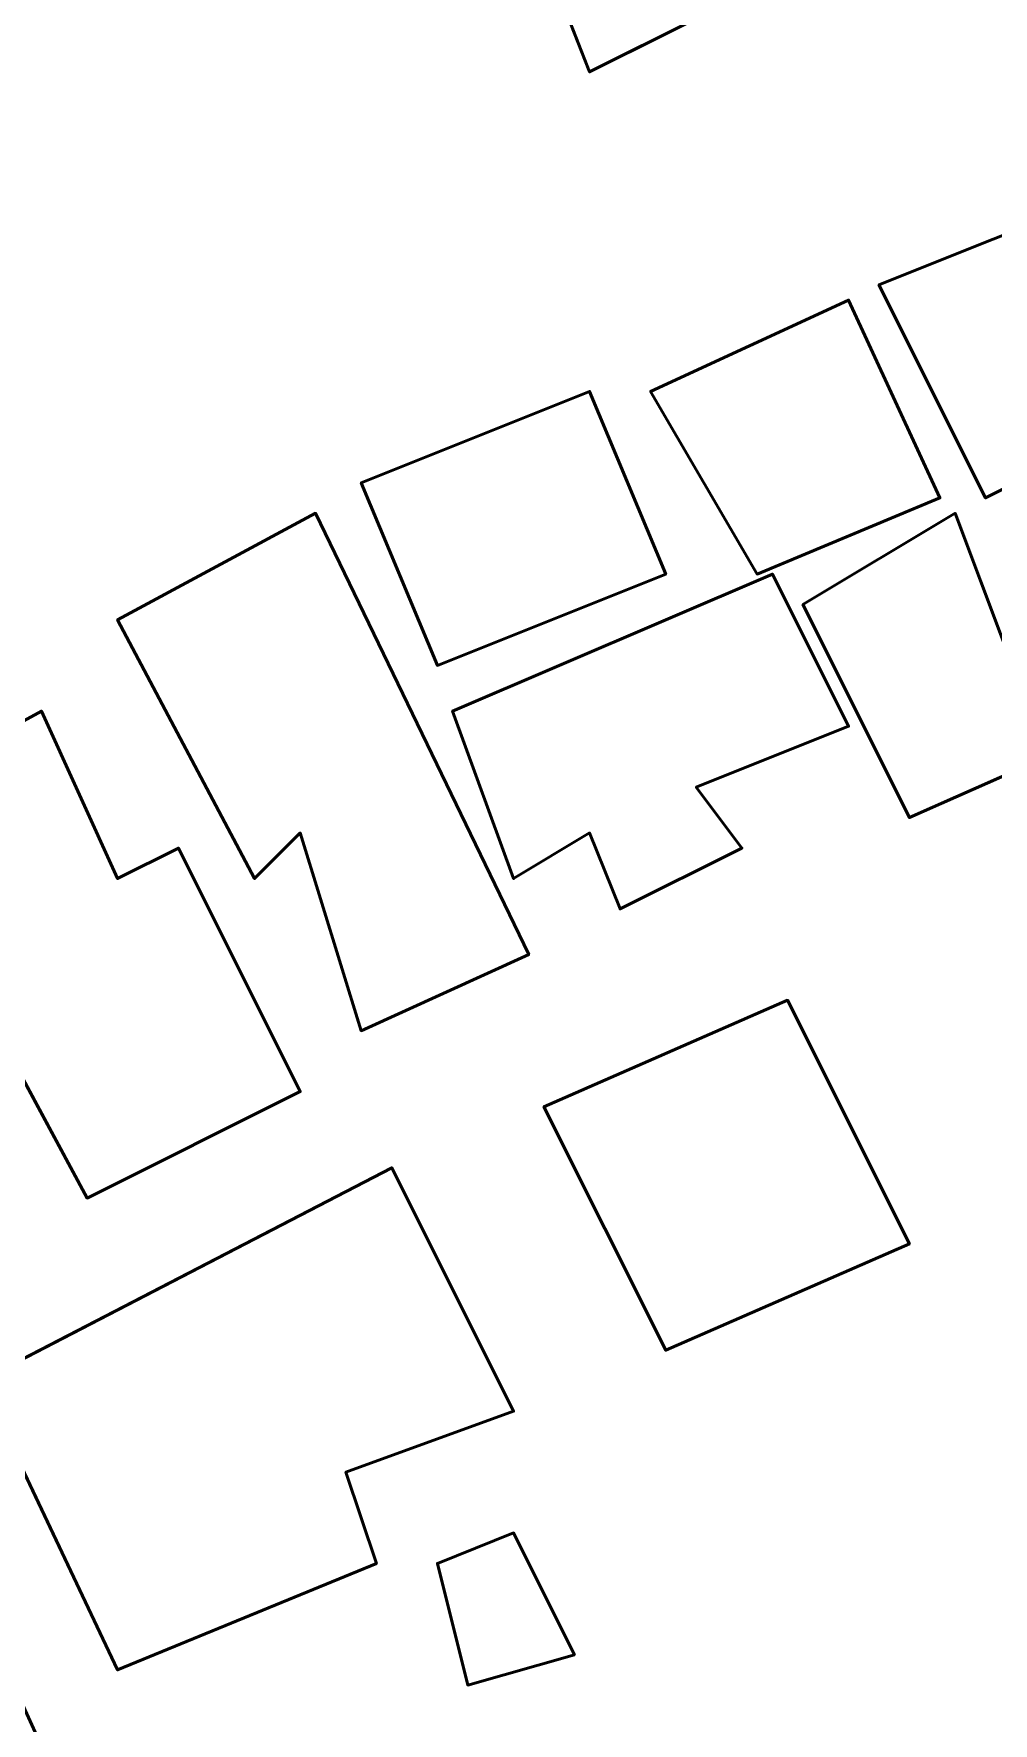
# Model space of a CAD drawing. Header units: metres. Extents: x -246 to 254, y -250 to 250.
# Drawn here: x 8.2 to 39.8, y 86.8 to 142.2 of the extents above; entities that cross this region are included whole.
import ezdxf

# ---------------------------------------------------------------- set-up
doc = ezdxf.new("R2010")
doc.units = ezdxf.units.M
doc.header["$LTSCALE"] = 5.08
doc.layers.add('一般', color=7, linetype='Continuous', lineweight=5)

# ---------------------------------------------------------------- blocks, each defined once
blk = doc.blocks.new('市街地地図 (3D)')
at = {"layer": '一般', "color": 31, "linetype": 'Continuous', "lineweight": 50}
for points, invisible_edges in [([(-5.5, 190.5, 5.7), (0, 176.5, 5.7), (7, 180, 5.7), (0, 193.5, 5.7)], 8), ([(-5.5, 190.5), (0, 176.5), (7, 180), (0, 193.5)], 8), ([(9.5, 169.5, 6), (13, 162.5, 6), (20, 166, 6), (17, 172.5, 6)], 8), ([(9.5, 169.5), (13, 162.5), (20, 166), (17, 172.5)], 8), ([(2, 166, 10), (5.5, 160, 10), (11.5, 162.5, 10), (8.5, 169, 10)], 8), ([(2, 166), (5.5, 160), (11.5, 162.5), (8.5, 169)], 8), ([(-7.5, 163, 4), (-5, 157, 4), (2.5, 160, 4), (0, 166, 4)], 8), ([(-7.5, 163), (-5, 157), (2.5, 160), (0, 166)], 8), ([(-9, 162, 5.4), (-9.5, 151.5, 5.4), (-15.5, 158.5, 5.4), (-9, 162, 5.4)], 11), ([(-9, 162), (-9.5, 151.5), (-15.5, 158.5), (-9, 162)], 11), ([(-9, 162, 5.4), (-2, 147.5, 5.4), (-9.5, 151.5, 5.4), (-9, 162, 5.4)], 14), ([(-9, 162), (-2, 147.5), (-9.5, 151.5), (-9, 162)], 14), ([(7, 159, 6), (10.5, 152, 6), (15, 154, 6), (12, 162, 6)], 8), ([(7, 159), (10.5, 152), (15, 154), (12, 162)], 8), ([(-4.5, 155.5, 4.2), (3.5, 153, 4.2), (6, 160, 4.2), (-4.5, 155.5, 4.2)], 11), ([(-4.5, 155.5), (3.5, 153), (6, 160), (-4.5, 155.5)], 11), ([(3.5, 153, 4.2), (8.5, 155, 4.2), (6, 160, 4.2), (3.5, 153, 4.2)], 12), ([(3.5, 153), (8.5, 155), (6, 160), (3.5, 153)], 12), ([(-9.5, 151.5, 5.4), (-11, 150, 5.4), (-15.5, 158.5, 5.4), (-9.5, 151.5, 5.4)], 12), ([(-9.5, 151.5), (-11, 150), (-15.5, 158.5), (-9.5, 151.5)], 12), ([(-15.5, 150, 4.2), (-18, 155.5, 4.2), (-23.5, 152.5, 4.2), (-15.5, 150, 4.2)], 12), ([(-15.5, 150), (-18, 155.5), (-23.5, 152.5), (-15.5, 150)], 12), ([(-4.5, 155.5, 4.2), (-2.5, 150, 4.2), (0, 151.5, 4.2), (-4.5, 155.5, 4.2)], 12), ([(-4.5, 155.5, 4.2), (0, 151.5, 4.2), (3.5, 153, 4.2), (-4.5, 155.5, 4.2)], 15), ([(-4.5, 155.5), (-2.5, 150), (0, 151.5), (-4.5, 155.5)], 12), ([(-4.5, 155.5), (0, 151.5), (3.5, 153), (-4.5, 155.5)], 15), ([(0, 151.5, 4.2), (1, 149, 4.2), (3.5, 153, 4.2), (0, 151.5, 4.2)], 14), ([(0, 151.5), (1, 149), (3.5, 153), (0, 151.5)], 14), ([(1, 149, 4.2), (5, 151, 4.2), (3.5, 153, 4.2), (1, 149, 4.2)], 12), ([(1, 149), (5, 151), (3.5, 153), (1, 149)], 12), ([(-15.5, 150, 4.2), (-23.5, 152.5, 4.2), (-16.5, 139.5, 4.2), (-15.5, 150, 4.2)], 13), ([(-15.5, 150), (-23.5, 152.5), (-16.5, 139.5), (-15.5, 150)], 13), ([(-9.5, 143, 4.2), (-13.5, 151, 4.2), (-15.5, 150, 4.2), (-9.5, 143, 4.2)], 12), ([(-9.5, 143), (-13.5, 151), (-15.5, 150), (-9.5, 143)], 12), ([(-2, 147.5, 5.4), (-7.5, 145, 5.4), (-9.5, 151.5, 5.4), (-2, 147.5, 5.4)], 12), ([(-2, 147.5), (-7.5, 145), (-9.5, 151.5), (-2, 147.5)], 12), ([(-16.5, 139.5, 4.2), (-9.5, 143, 4.2), (-15.5, 150, 4.2), (-16.5, 139.5, 4.2)], 14), ([(-16.5, 139.5), (-9.5, 143), (-15.5, 150), (-16.5, 139.5)], 14), ([(-1.5, 142.5, 6), (2.5, 134.5, 6), (10.5, 138, 6), (6.5, 146, 6)], 8), ([(-1.5, 142.5), (2.5, 134.5), (10.5, 138), (6.5, 146)], 8), ([(-20, 133.5, 4.8), (-8, 130.5, 4.8), (-6.5, 140.5, 4.8), (-20, 133.5, 4.8)], 11), ([(-20, 133.5), (-8, 130.5), (-6.5, 140.5), (-20, 133.5)], 11), ([(-8, 130.5, 4.8), (-2.5, 132.5, 4.8), (-6.5, 140.5, 4.8), (-8, 130.5, 4.8)], 12), ([(-8, 130.5), (-2.5, 132.5), (-6.5, 140.5), (-8, 130.5)], 12), ([(-20, 133.5, 4.8), (-15.5, 124, 4.8), (-8, 130.5, 4.8), (-20, 133.5, 4.8)], 14), ([(-20, 133.5), (-15.5, 124), (-8, 130.5), (-20, 133.5)], 14), ([(-15.5, 124, 4.8), (-7, 127.5, 4.8), (-8, 130.5, 4.8), (-15.5, 124, 4.8)], 12), ([(-15.5, 124), (-7, 127.5), (-8, 130.5), (-15.5, 124)], 12), ([(-5, 127.5, 4), (-4, 123.5, 4), (-0.5, 124.5, 4), (-2.5, 128.5, 4)], 8), ([(-5, 127.5), (-4, 123.5), (-0.5, 124.5), (-2.5, 128.5)], 8), ([(-20.5, 127, 6), (-18, 121.5, 6), (-19.5, 120.5, 6), (-20.5, 127, 6)], 12), ([(-20.5, 127), (-18, 121.5), (-19.5, 120.5), (-20.5, 127)], 12)]:
    blk.add_3dface(points, dxfattribs=dict(at, invisible_edges=invisible_edges))
for points in [[(-5.5, 190.5), (-5.5, 190.5, 5.7), (0, 176.5, 5.7), (0, 176.5)], [(0, 176.5), (0, 176.5, 5.7), (7, 180, 5.7), (7, 180)], [(17, 172.5), (17, 172.5, 6), (9.5, 169.5, 6), (9.5, 169.5)], [(9.5, 169.5), (9.5, 169.5, 6), (13, 162.5, 6), (13, 162.5)], [(8.5, 169), (8.5, 169, 10), (2, 166, 10), (2, 166)], [(11.5, 162.5), (11.5, 162.5, 10), (8.5, 169, 10), (8.5, 169)], [(0, 166), (0, 166, 4), (-7.5, 163, 4), (-7.5, 163)], [(2.5, 160), (2.5, 160, 4), (0, 166, 4), (0, 166)], [(2, 166), (2, 166, 10), (5.5, 160, 10), (5.5, 160)], [(13, 162.5), (13, 162.5, 6), (20, 166, 6), (20, 166)], [(-7.5, 163), (-7.5, 163, 4), (-5, 157, 4), (-5, 157)], [(5.5, 160), (5.5, 160, 10), (11.5, 162.5, 10), (11.5, 162.5)], [(-9, 162), (-9, 162, 5.4), (-15.5, 158.5, 5.4), (-15.5, 158.5)], [(-2, 147.5), (-2, 147.5, 5.4), (-9, 162, 5.4), (-9, 162)], [(12, 162), (12, 162, 6), (7, 159, 6), (7, 159)], [(15, 154), (15, 154, 6), (12, 162, 6), (12, 162)], [(-5, 157), (-5, 157, 4), (2.5, 160, 4), (2.5, 160)], [(6, 160), (6, 160, 4.2), (-4.5, 155.5, 4.2), (-4.5, 155.5)], [(8.5, 155), (8.5, 155, 4.2), (6, 160, 4.2), (6, 160)], [(7, 159), (7, 159, 6), (10.5, 152, 6), (10.5, 152)], [(-15.5, 158.5), (-15.5, 158.5, 5.4), (-11, 150, 5.4), (-11, 150)], [(-18, 155.5), (-18, 155.5, 4.2), (-23.5, 152.5, 4.2), (-23.5, 152.5)], [(-15.5, 150), (-15.5, 150, 4.2), (-18, 155.5, 4.2), (-18, 155.5)], [(-4.5, 155.5), (-4.5, 155.5, 4.2), (-2.5, 150, 4.2), (-2.5, 150)], [(3.5, 153), (3.5, 153, 4.2), (8.5, 155, 4.2), (8.5, 155)], [(10.5, 152), (10.5, 152, 6), (15, 154, 6), (15, 154)], [(5, 151), (5, 151, 4.2), (3.5, 153, 4.2), (3.5, 153)], [(-23.5, 152.5), (-23.5, 152.5, 4.2), (-16.5, 139.5, 4.2), (-16.5, 139.5)], [(-13.5, 151), (-13.5, 151, 4.2), (-15.5, 150, 4.2), (-15.5, 150)], [(-9.5, 143), (-9.5, 143, 4.2), (-13.5, 151, 4.2), (-13.5, 151)], [(-11, 150), (-11, 150, 5.4), (-9.5, 151.5, 5.4), (-9.5, 151.5)], [(-9.5, 151.5), (-9.5, 151.5, 5.4), (-7.5, 145, 5.4), (-7.5, 145)], [(-2.5, 150), (-2.5, 150, 4.2), (0, 151.5, 4.2), (0, 151.5)], [(0, 151.5), (0, 151.5, 4.2), (1, 149, 4.2), (1, 149)], [(1, 149), (1, 149, 4.2), (5, 151, 4.2), (5, 151)], [(-7.5, 145), (-7.5, 145, 5.4), (-2, 147.5, 5.4), (-2, 147.5)], [(6.5, 146), (6.5, 146, 6), (-1.5, 142.5, 6), (-1.5, 142.5)], [(10.5, 138), (10.5, 138, 6), (6.5, 146, 6), (6.5, 146)], [(-16.5, 139.5), (-16.5, 139.5, 4.2), (-9.5, 143, 4.2), (-9.5, 143)], [(-1.5, 142.5), (-1.5, 142.5, 6), (2.5, 134.5, 6), (2.5, 134.5)], [(-6.5, 140.5), (-6.5, 140.5, 4.8), (-20, 133.5, 4.8), (-20, 133.5)], [(-2.5, 132.5), (-2.5, 132.5, 4.8), (-6.5, 140.5, 4.8), (-6.5, 140.5)], [(2.5, 134.5), (2.5, 134.5, 6), (10.5, 138, 6), (10.5, 138)], [(-20, 133.5), (-20, 133.5, 4.8), (-15.5, 124, 4.8), (-15.5, 124)], [(-8, 130.5), (-8, 130.5, 4.8), (-2.5, 132.5, 4.8), (-2.5, 132.5)], [(-7, 127.5), (-7, 127.5, 4.8), (-8, 130.5, 4.8), (-8, 130.5)], [(-2.5, 128.5), (-2.5, 128.5, 4), (-5, 127.5, 4), (-5, 127.5)], [(-0.5, 124.5), (-0.5, 124.5, 4), (-2.5, 128.5, 4), (-2.5, 128.5)], [(-15.5, 124), (-15.5, 124, 4.8), (-7, 127.5, 4.8), (-7, 127.5)], [(-5, 127.5), (-5, 127.5, 4), (-4, 123.5, 4), (-4, 123.5)], [(-18, 121.5), (-18, 121.5, 6), (-20.5, 127, 6), (-20.5, 127)], [(-4, 123.5), (-4, 123.5, 4), (-0.5, 124.5, 4), (-0.5, 124.5)]]:
    blk.add_3dface(points, dxfattribs=at)
blk = doc.blocks.new('アーケイド (3D)')
at = {"layer": '一般', "color": 1}
blk.add_blockref('市街地地図 (3D)', (0, 0), dxfattribs=at)
blk = doc.blocks.new('敷地 (3D)')
at = {"layer": '一般', "color": 19, "linetype": 'Continuous', "lineweight": 50}
for points in [[(-272.5, 285.5, 0.1), (227.5, 285.5, 0.1), (227.5, -214.5, 0.1), (-272.5, -214.5, 0.1)], [(-272.5, 285.5), (227.5, 285.5), (227.5, -214.5), (-272.5, -214.5)]]:
    blk.add_3dface(points, dxfattribs=at)
blk = doc.blocks.new('高層建築・集合住宅 (3D)')
at = {"layer": '一般', "color": 7}
for name, p in [('敷地 (3D)', (0, 0)), ('アーケイド (3D)', (0, 0, 2.4)), ('市街地地図 (3D)', (0, 0))]:
    blk.add_blockref(name, p, dxfattribs=at)
at = {"layer": '一般', "color": 1}
for name, p in [('アーケイド (3D)', (0, 0, 2.4)), ('市街地地図 (3D)', (0, 0)), ('アーケイド (3D)', (0, 0, 2.4)), ('市街地地図 (3D)', (0, 0))]:
    blk.add_blockref(name, p, dxfattribs=at)
at = {"layer": '一般', "color": 31}
for name, p in [('アーケイド (3D)', (0, 0, 2.4)), ('市街地地図 (3D)', (0, 0))]:
    blk.add_blockref(name, p, dxfattribs=at)

msp = doc.modelspace()

# ---------------------------------------------------------------- block references
at = {"layer": '一般', "color": 7}
for name, p in [('高層建築・集合住宅 (3D)', (26.5, -35.5)), ('アーケイド (3D)', (26.5, -35.5, 2.4)), ('市街地地図 (3D)', (26.5, -35.5))]:
    msp.add_blockref(name, p, dxfattribs=at)

doc.saveas('drawing.dxf')
